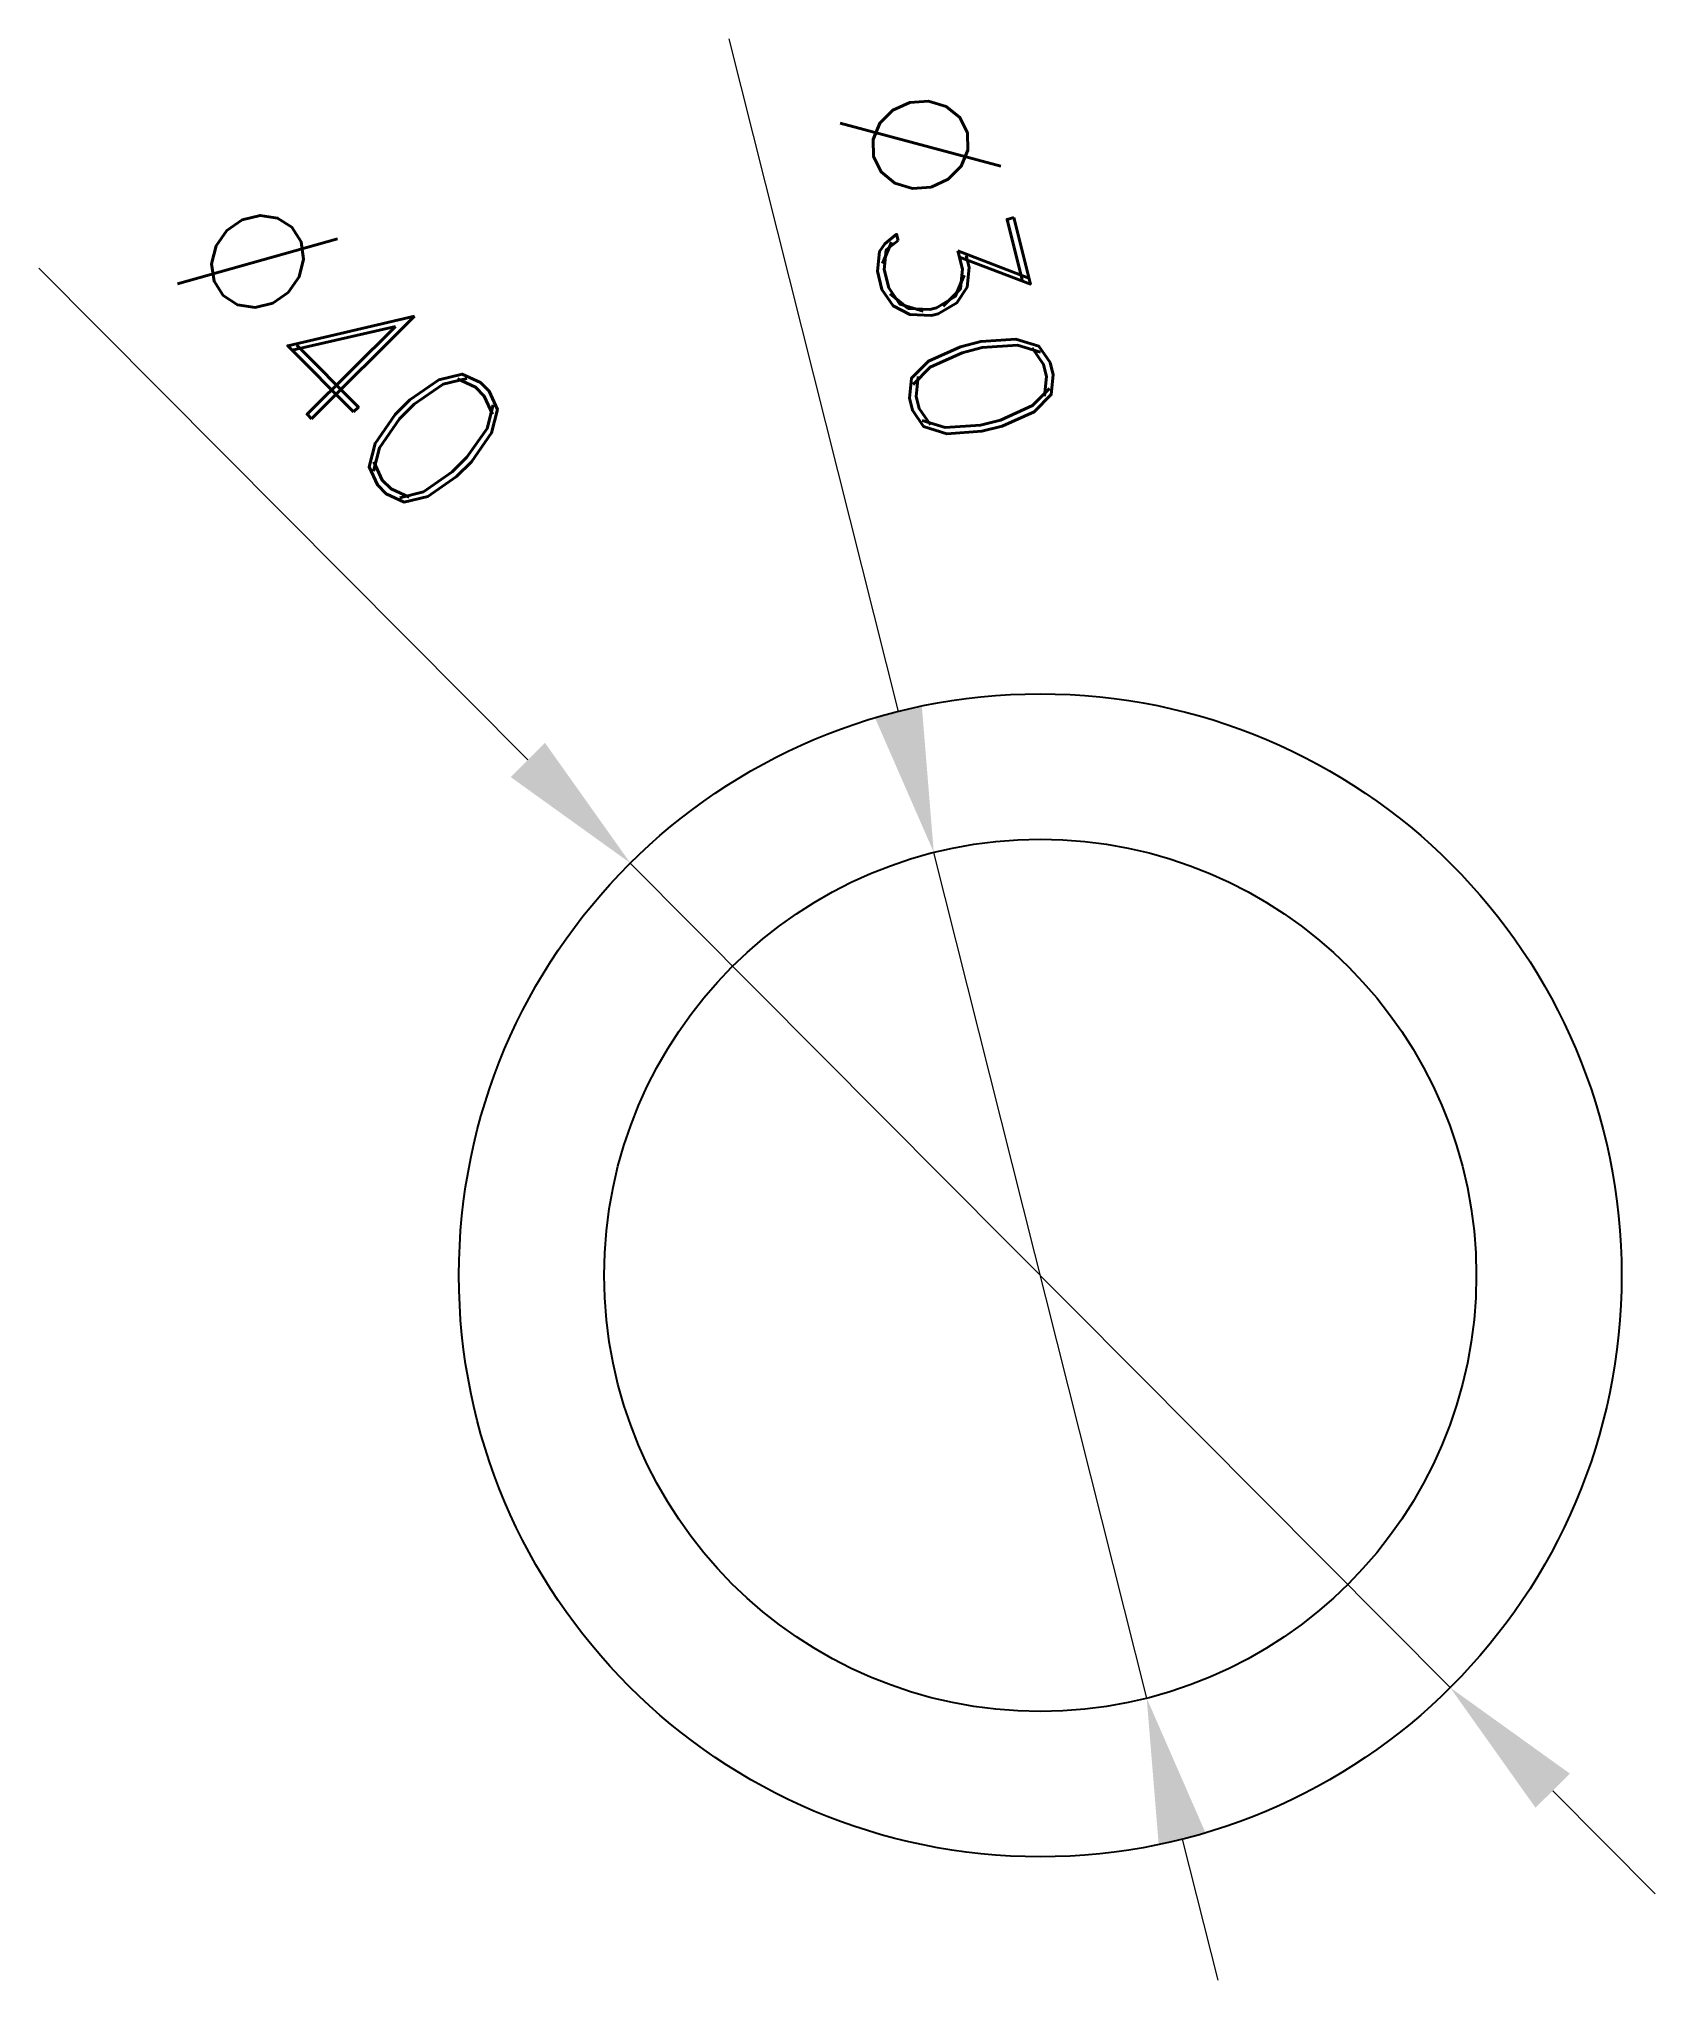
# Model space of a CAD drawing. Header units: inches. Extents: x 69.5 to 125.1, y 4.6 to 71.4.
import ezdxf

# ---------------------------------------------------------------- set-up
doc = ezdxf.new("R2010")
doc.units = ezdxf.units.IN
doc.header["$MEASUREMENT"] = 0
doc.styles.add('ROMAND', font='romand.shx')
doc.dimstyles.new('ISO-25-25', dxfattribs={"dimscale": 2, "dimtxt": 2.5, "dimasz": 2.5, "dimexe": 1, "dimexo": 1, "dimgap": 1.5, "dimtad": 1, "dimzin": 12, "dimdsep": 46, "dimtxsty": 'ROMAND', "dimcen": 2.5, "dimclrd": 1, "dimclre": 1, "dimclrt": 3, "dimadec": 4, "dimazin": 3, "dimtfac": 1, "dimtmove": 0, "dimatfit": 3, "dimfxl": 1.25, "dimlwd": 9, "dimlwe": 9, "dimarcsym": 0})

# ---------------------------------------------------------------- blocks, each defined once
blk = doc.blocks.new('*D10')
at = {"color": 1, "lineweight": 9, "transparency": 16777216}
for p, q in [((69.533, 63.472), (86.356, 46.557)), ((118.09, 14.651), (89.882, 43.012)), ((121.616, 11.106), (125.142, 7.561))]:
    blk.add_line(p, q, dxfattribs=at)
at = {"color": 1, "transparency": 16777216}
for points in [[(86.947, 47.145), (85.766, 45.97), (89.882, 43.012)], [(122.207, 11.694), (121.025, 10.519), (118.09, 14.651)]]:
    blk.add_solid(points, dxfattribs=at)
at = {"layer": 'Defpoints', "color": 0, "transparency": 16777216}
for p in [(89.882, 43.012), (118.09, 14.651)]:
    blk.add_point(p, dxfattribs=at)
at = {"color": 3, "transparency": 16777216, "insert": (80.081, 60.666), "char_height": 5, "attachment_point": 5, "rotation": 314.84497, "style": 'ROMAND'}
blk.add_mtext('∅40', dxfattribs=at)
blk = doc.blocks.new('*D11')
at = {"color": 1, "lineweight": 9, "transparency": 16777216}
for p, q in [((93.276, 71.361), (99.102, 48.226)), ((107.649, 14.286), (100.323, 43.378)), ((108.87, 9.437), (110.091, 4.589))]:
    blk.add_line(p, q, dxfattribs=at)
at = {"color": 1, "transparency": 16777216}
for points in [[(99.91, 48.43), (98.294, 48.023), (100.323, 43.378)], [(109.678, 9.641), (108.062, 9.234), (107.649, 14.286)]]:
    blk.add_solid(points, dxfattribs=at)
at = {"layer": 'Defpoints', "color": 0, "transparency": 16777216}
for p in [(100.323, 43.378), (107.649, 14.286)]:
    blk.add_point(p, dxfattribs=at)
at = {"color": 3, "transparency": 16777216, "insert": (100.912, 63.561), "char_height": 5, "attachment_point": 5, "rotation": 284.135, "style": 'ROMAND'}
blk.add_mtext('∅30', dxfattribs=at)

msp = doc.modelspace()

# ---------------------------------------------------------------- linework, layer by layer
for radius in [20, 15]:
    msp.add_circle((103.986, 28.832), radius)

# ---------------------------------------------------------------- dimensions: what is measured, and where the dimension line sits
for p1, p2, picture, middle in [((107.649, 14.286), (100.323, 43.378), '*D11', (100.912, 63.561)), ((118.09, 14.651), (89.882, 43.012), '*D10', (80.081, 60.666))]:
    dim = msp.add_diameter_dim_2p(p1=p1, p2=p2, dimstyle='ISO-25-25')
    dim.commit()
    dim.dimension.update_dxf_attribs({"geometry": picture, "text_midpoint": middle})

doc.saveas('drawing.dxf')
